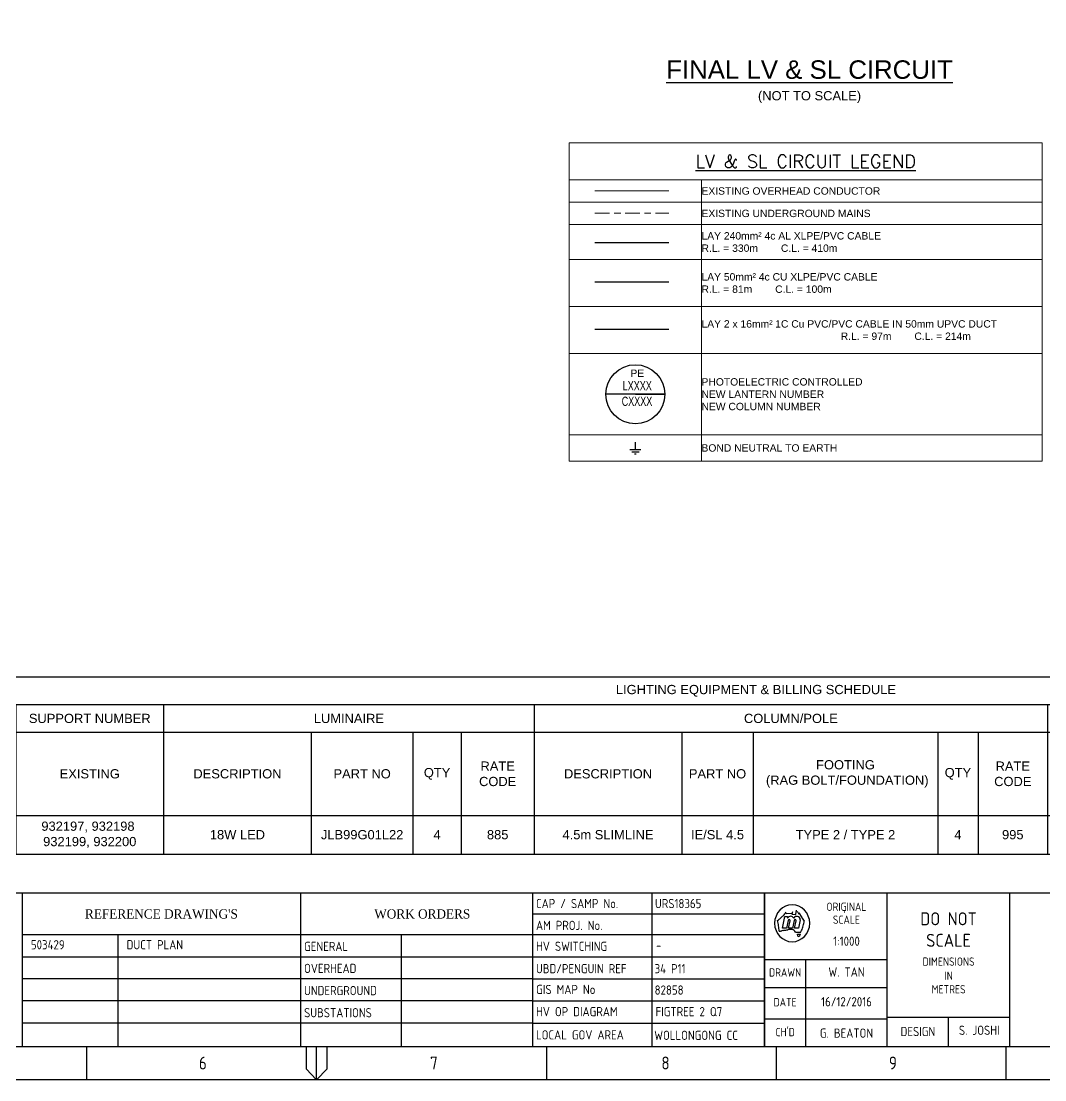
# Paper-space layout 'SHEET (2)' of a CAD drawing. Header units: metres, sheet in millimetres. Extents: x -30 to 802, y -5 to 581.
# Drawn here: x 306.8 to 584, y -5.4 to 281.3 of the extents above; entities that cross this region are included whole.
import ezdxf
from ezdxf.enums import TextEntityAlignment as Align

# ---------------------------------------------------------------- set-up
doc = ezdxf.new("R2010")
doc.units = ezdxf.units.M
doc.linetypes.add('Cable Exist UG', pattern=[8.2, 4, -1.2, 1.8, -1.2])
doc.layers.get('0').update_dxf_attribs({"color": 6})
for name, color, linetype in [('Mains_LV_NEW_T84', 7, 'Continuous'), ('Mains_SL_NEW_R6', 7, 'Continuous'), ('Notes', 7, 'Continuous')]:
    doc.layers.add(name, color=color, linetype=linetype)
doc.styles.add('Elec', font='romand__.ttf')
doc.styles.add('iecARIAL', font='arial.ttf', dxfattribs={"height": 2})
doc.styles.add('iecISOCP', font='isocp.shx')
doc.styles.add('iecTimesNewRoman', font='times.ttf')
doc.styles.get("Standard").update_dxf_attribs({"font": 'arial.ttf'})
doc.linetypes.add('Cable 1', pattern='A,7,-3,["//",Standard,S=1.5,R=0,X=-2.1,Y=-0.7],-0.001', length=10.001)
doc.linetypes.add('Cable 4', pattern='A,5.25,-0.1,["o",Standard,S=2,R=0,X=1.2,Y=-0.7],-4', length=9.35)
doc.linetypes.add('Cable New UG', pattern='A,7,-0.25,["x",Standard,S=2,R=0,X=0.2,Y=-0.8],-2.1', length=9.35)

# ---------------------------------------------------------------- blocks, each defined once
blk = doc.blocks.new('A1_FRAME_TITLE')
at = {"layer": 'Notes', "color": 7, "linetype": 'Continuous'}
for p, q in [((332.78, 47.62), (332.78, 5.97)), ((412.12, 47.62), (412.12, 5.97)), ((478.24, 47.62), (478.24, 5.97)), ((544.37, 47.62), (544.37, 5.97)), ((544.37, 41.97), (544.37, 5.97)), ((544.37, 29.54), (579.37, 29.54)), ((351.17, -3.03), (351.17, 5.97)), ((413.67, 5.97), (413.67, -0.03)), ((416.67, -3.03), (416.67, 5.97)), ((419.67, -0.03), (419.67, 5.97)), ((482.19, 5.97), (482.19, -3.03)), ((547.7, 5.97), (547.7, -3.03)), ((613.21, 5.97), (613.21, -3.03)), ((413.67, -0.03), (416.67, -3.03)), ((416.67, -3.03), (419.67, -0.03))]:
    blk.add_line(p, q, dxfattribs=at)
at = {"layer": 'Notes', "color": 7}
for p, q in [((512.26, 47.62), (512.26, 5.97)), ((544.37, 5.97), (544.37, 47.62)), ((579.37, 5.97), (579.37, 47.62)), ((614.37, 5.97), (614.37, 47.62)), ((478.24, 41.97), (544.37, 41.97)), ((549.56, 38.09), (550.17, 41.17)), ((550.17, 41.17), (550.92, 41.17)), ((550.56, 42.05), (552.33, 42.16)), ((551.11, 40.17), (550.7, 38.09)), ((550.92, 41.17), (550.97, 40.77)), ((552.33, 42.52), (552.22, 41.82)), ((552.22, 41.82), (553.35, 41.71)), ((552.83, 40.17), (552.41, 38.09)), ((553.35, 41.71), (553.55, 42.96)), ((554.57, 40.35), (554.12, 38.09)), ((554.18, 42.18), (555.01, 40.9)), ((567.1, 42.48), (567.3, 42.44)), ((550.7, 38.09), (549.56, 38.09)), ((551.27, 38.09), (551.66, 40.06)), ((552.41, 38.09), (551.27, 38.09)), ((552.98, 38.09), (553.37, 40.06)), ((554.12, 38.09), (552.98, 38.09)), ((332.81, 36.33), (478.24, 36.33)), ((360.07, 36.33), (360.07, 5.97)), ((440.78, 36.33), (440.78, 5.97)), ((478.24, 36.33), (544.37, 36.33)), ((554.62, 36.89), (553.22, 36.97)), ((553.22, 36.97), (554.62, 36.89)), ((554.62, 36.89), (553.22, 36.97)), ((553.85, 35.89), (553.78, 36.47)), ((553.78, 36.47), (554.51, 36.47)), ((554.3, 35.74), (553.85, 35.89)), ((554.51, 36.47), (554.3, 35.74)), ((332.78, 30.28), (478.24, 30.28)), ((478.24, 30.33), (544.37, 30.33)), ((556.15, 5.97), (556.15, 29.54)), ((478.24, 24.33), (332.78, 24.33)), ((478.24, 24.33), (544.37, 24.33)), ((544.37, 21.97), (579.37, 21.97)), ((478.24, 18.33), (332.78, 18.33)), ((478.24, 18.33), (544.37, 18.33)), ((478.24, 12.33), (332.78, 12.33)), ((478.24, 12.33), (544.37, 12.33)), ((544.37, 13.47), (579.37, 13.47)), ((579.37, 13.97), (614.37, 13.97)), ((596.87, 5.97), (596.87, 13.97))]:
    blk.add_line(p, q, dxfattribs=at)
at = {"layer": 'Notes', "color": 7, "linetype": 'Continuous', "flags": 128}
for points in [[(123.8, 47.62), (844.88, 47.62)], [(-11.55, 5.97), (844.88, 5.97)]]:
    blk.add_lwpolyline(points, dxfattribs=at)
at = {"layer": 'Notes', "color": 7}
for centre, radius, start, end in [((552.27, 39.37), 5, 0, 180), ((542.41, 49.09), 10.59, 302.5841, 308.1576), ((527.29, 35.61), 21.32, 10.3053, 12.3306), ((542.41, 49.09), 10.59, 308.157, 313.7305), ((545.21, 46.16), 6.54, 313.7309, 319.3045), ((545.21, 46.16), 6.54, 319.3047, 324.8782), ((551.87, 40.21), 1.06, 31.7884, 148.2116), ((551.39, 40.11), 0.28, 348.6911, 168.6911), ((553.61, 40.3), 0.961, 2.5982, 150.8098), ((553.1, 40.11), 0.28, 348.6911, 168.6911), ((578.7, 57.06), 28.87, 210.1483, 211.8601), ((477.01, -10.21), 93.25, 33.1096, 33.2341), ((558.55, 42.96), 4.09, 213.1151, 222.4146), ((555.89, 40.53), 0.484, 222.42, 236.4422), ((552.27, 39.37), 5, 180, 0), ((527.29, 35.61), 21.32, 8.2795, 10.3048), ((528.59, 35.8), 20.01, 6.2539, 8.2792), ((528.59, 35.8), 20.01, 4.2291, 6.2543), ((548.65, 40.42), 3.15, 274.7358, 283.0812), ((550.47, 32.55), 4.93, 97.7419, 103.0814), ((546.76, 59.88), 22.65, 277.7418, 280.8825), ((551.91, 33.09), 4.63, 85.4613, 100.8824), ((552.2, 36.78), 0.924, 46.5875, 85.4612), ((551.36, 35.89), 2.16, 30.1885, 46.5879), ((548.02, 40.74), 7.69, 331.5942, 341.8897), ((542.7, 42.48), 13.29, 341.8901, 347.8434), ((556.07, 40.81), 0.815, 236.4359, 244.7422), ((553.96, 40.06), 1.76, 347.8434, 354.1409), ((554.11, 40.04), 1.61, 354.1436, 1.0342), ((548.72, 39.42), 2.15, 265.1734, 270.0504), ((548.72, 39.51), 2.24, 270.0438, 274.7322), ((554.13, 37.45), 0.75, 311.6083, 321.0792), ((554.18, 37.41), 0.675, 321.0838, 331.5982)]:
    blk.add_arc(centre, radius, start, end, dxfattribs=at)
at = {"color": 7}
blk.add_attdef('DRAFT_NUM', (9.35, 23.29), '', height=2.5, rotation=90, dxfattribs=at)
at = {"layer": 'Notes', "color": 7}
for s, height, style, p in [('CAP / SAMP No.', 2.5, 'iecISOCP', (479.24, 43.47)), ('URS18365', 2.5, 'iecISOCP', (513.16, 43.47)), ('WORK ORDERS', 2.5, 'iecTimesNewRoman', (433.13, 40.66)), ('AM PROJ. No.', 2.5, 'iecISOCP', (479.24, 37.55)), ('HV SWITCHING', 2.5, 'iecISOCP', (479.24, 31.9)), ('GENERAL', 2.5, 'iecISOCP', (413.12, 31.86)), ('OVERHEAD', 2.5, 'iecISOCP', (413.12, 25.9)), ('UBD/PENGUIN REF', 2.5, 'iecISOCP', (479.24, 25.84)), ('UNDERGROUND', 2.5, 'iecISOCP', (413.12, 19.9)), ('GIS MAP No', 2.5, 'iecISOCP', (479.29, 20.2)), ('SUBSTATIONS', 2.5, 'iecISOCP', (413.12, 13.9)), ('HV OP DIAGRAM', 2.5, 'iecISOCP', (479.24, 14.2)), ('LOCAL GOV AREA', 2.5, 'iecISOCP', (479.24, 7.9)), ('6', 3.5, 'iecISOCP', (383.12, -0.22)), ('7', 3.5, 'iecISOCP', (449.03, -0.22)), ('8', 3.5, 'iecISOCP', (514.97, -0.22)), ('9', 3.5, 'iecISOCP', (579.84, -0.22))]:
    blk.add_text(s, height=height, dxfattribs=dict(at, style=style)).set_placement(p)
for s, height, style, p in [("REFERENCE DRAWING'S", 2.5, 'iecTimesNewRoman', (372.45, 40.66)), ('ORIGINAL', 2.24, 'iecISOCP', (567.74, 42.73)), ('SCALE', 2.24, 'iecISOCP', (567.74, 39.23)), ('DIMENSIONS', 2.24, 'iecISOCP', (596.87, 27.88)), ('DRAWN', 2.24, 'iecISOCP', (550.26, 24.93)), ('IN', 2.24, 'iecISOCP', (596.87, 24.04)), ('METRES', 2.24, 'iecISOCP', (596.87, 20.38)), ('DATE', 2.24, 'iecISOCP', (550.26, 16.88)), ("CH'D", 2.24, 'iecISOCP', (550.26, 8.77)), ('DESIGN', 2.5, 'iecISOCP', (588.12, 8.81))]:
    blk.add_text(s, height=height, dxfattribs=dict(at, style=style)).set_placement(p, align=Align.CENTER)
at = {"layer": 'Notes', "color": 7, "insert": (596.84, 37.67), "char_height": 3.5, "width": 29.1, "attachment_point": 5, "style": 'iecISOCP'}
blk.add_mtext('DO NOT SCALE', dxfattribs=at)
at = {"layer": 'Notes', "color": 7, "style": 'iecISOCP', "flags": 8}
blk.add_attdef('VERSION_NO', text='', height=2.5, rotation=90, dxfattribs=at).set_placement((302.04, 43.81), align=Align.MIDDLE_CENTER)
at = {"layer": 'Notes', "color": 7, "style": 'iecISOCP'}
for tag, p in [('CAP_NO', (513.19, 43.46)), ('IE_NUM', (513.05, 37.81)), ('REF_No_1', (335.24, 32.31)), ('REF_1', (362.52, 32.31)), ('HV_SWITCH', (513.46, 32.16)), ('GEN_WO', (441.71, 31.76)), ('REF_No_2', (335.24, 26.31)), ('REF_2', (362.52, 26.31)), ('OH_WO', (441.71, 25.81)), ('UBD_REF', (513.05, 25.83)), ('REF_No_3', (335.24, 20.31)), ('REF_3', (362.52, 20.31)), ('UG_WO', (441.71, 20.05)), ('GIS_MAP_No', (513.05, 20.04)), ('REF_No_4', (335.24, 14.31)), ('REF_4', (362.52, 14.31)), ('SUB_WO', (441.71, 13.81)), ('HV_OP_DIAG', (513.33, 14.2)), ('LGA', (512.95, 7.78)), ('ExportID', (-11.47, 2.39))]:
    blk.add_attdef(tag, p, '', height=2.5, dxfattribs=at)
for tag, height, p in [('T1', 3.5, (684.37, 39.47)), ('T2', 3.5, (684.37, 34.35)), ('scale', 2.5, (567.76, 33.27)), ('T3', 3.5, (684.37, 28.92)), ('DRAWN', 2.5, (567.76, 24.93)), ('T4', 3.5, (684.37, 23.66)), ('T5', 3.5, (684.37, 18.23)), ('REV', 5, (840.57, 17.1)), ('DATE', 2.5, (567.76, 16.88)), ('T6', 3.5, (684.37, 12.97)), ('DESIGN', 2.5, (605.62, 9.15)), ('CHD', 2.5, (567.76, 8.37))]:
    blk.add_attdef(tag, text='', height=height, dxfattribs=at).set_placement(p, align=Align.CENTER)
blk.add_attdef('NUM', text='', height=7, dxfattribs=at).set_placement((812.88, 20.12), align=Align.MIDDLE_CENTER)
for tag, p in [('NS', (811.23, 8.12)), ('SHTS', (825.93, 8.12))]:
    blk.add_attdef(tag, text='', height=2.5, dxfattribs=at).set_placement(p, align=Align.MIDDLE)
at = {"layer": 'Notes', "color": 7, "style": 'iecISOCP', "flags": 1}
for tag, p in [('ProjectType', (-6.37, -26.8)), ('DrawingNumber', (14.96, -26.8)), ('ExportDate', (39.74, -26.79)), ('ExportUserName', (48.61, -26.8)), ('DesignerCompanyName', (60.94, -26.79)), ('ExportAreaOfInterest', (76.55, -26.81)), ('GIS_SUCCESS', (91.45, -26.78)), ('CAD_SUCCESS', (101.24, -26.78)), ('ExportCategories', (119.53, -26.8)), ('ProjectNumber', (3.01, -26.82)), ('ProjectDescription', (27.02, -26.83)), ('DEPOTCODE', (111.56, -26.88)), ('Comments', (133.84, -26.88))]:
    blk.add_attdef(tag, p, '', height=1, dxfattribs=at)
blk = doc.blocks.new('SLANTERN_NUM_NEW')
blk.add_wipeout([(-0.31, 10), (-0.94, 9.96), (-1.57, 9.88), (-2.18, 9.76), (-2.79, 9.61), (-3.39, 9.41), (-3.97, 9.18), (-4.54, 8.91), (-5.09, 8.61), (-5.62, 8.27), (-6.13, 7.91), (-6.62, 7.5), (-7.07, 7.07), (-7.5, 6.62), (-7.91, 6.13), (-8.27, 5.62), (-8.61, 5.09), (-8.91, 4.54), (-9.18, 3.97), (-9.41, 3.39), (-9.61, 2.79), (-9.76, 2.18), (-9.88, 1.57), (-9.96, 0.94), (-10, 0.31), (-10, -0.31), (-9.96, -0.94), (-9.88, -1.57), (-9.76, -2.18), (-9.61, -2.79), (-9.41, -3.39), (-9.18, -3.97), (-8.91, -4.54), (-8.61, -5.09), (-8.27, -5.62), (-7.91, -6.13), (-7.5, -6.62), (-7.07, -7.07), (-6.62, -7.5), (-6.13, -7.91), (-5.62, -8.27), (-5.09, -8.61), (-4.54, -8.91), (-3.97, -9.18), (-3.39, -9.41), (-2.79, -9.61), (-2.18, -9.76), (-1.57, -9.88), (-0.94, -9.96), (-0.31, -10), (0.31, -10), (0.94, -9.96), (1.57, -9.88), (2.18, -9.76), (2.79, -9.61), (3.39, -9.41), (3.97, -9.18), (4.54, -8.91), (5.09, -8.61), (5.62, -8.27), (6.13, -7.91), (6.62, -7.5), (7.07, -7.07), (7.5, -6.62), (7.91, -6.13), (8.27, -5.62), (8.61, -5.09), (8.91, -4.54), (9.18, -3.97), (9.41, -3.39), (9.61, -2.79), (9.76, -2.18), (9.88, -1.57), (9.96, -0.94), (10, -0.31), (10, 0.31), (9.96, 0.94), (9.88, 1.57), (9.76, 2.18), (9.61, 2.79), (9.41, 3.39), (9.18, 3.97), (8.91, 4.54), (8.61, 5.09), (8.27, 5.62), (7.91, 6.13), (7.5, 6.62), (7.07, 7.07), (6.62, 7.5), (6.13, 7.91), (5.62, 8.27), (5.09, 8.61), (4.54, 8.91), (3.97, 9.18), (3.39, 9.41), (2.79, 9.61), (2.18, 9.76), (1.57, 9.88), (0.94, 9.96), (0.31, 10)])
at = {"linetype": 'Continuous'}
blk.add_line((8, 0), (-8, 0), dxfattribs=at)
blk.add_line((0, 0), (8, 0))
blk.add_circle((0, 0), 8, dxfattribs=at)
at = {"width": 0.7}
for tag, p in [('SNUMBER', (0.51, 1.05)), ('CNUMBER', (0.44, -3.15))]:
    blk.add_attdef(tag, text='', height=2.5, dxfattribs=at).set_placement(p, align=Align.CENTER)
at = {"flags": 1}
blk.add_attdef('Z', (0, 0), '', height=0.2, dxfattribs=at)
blk = doc.blocks.new('Earth')
for p, q in [((0, -2.04), (0, 0)), ((-1.5, -2.04), (1.5, -2.04)), ((-1, -2.64), (1, -2.64)), ((-0.25, -3.24), (0.25, -3.24))]:
    blk.add_line(p, q)
blk = doc.blocks.new('*T204')
at = {"layer": 'Defpoints', "color": 8, "linetype": 'ByBlock', "lineweight": 0, "transparency": 16777216}
for p, q in [((0, 0), (128.06, 0)), ((0, 0), (0, -86.24)), ((128.06, 0), (128.06, -86.24)), ((0, -10.03), (128.06, -10.03)), ((35.81, -10.03), (35.81, -86.24)), ((0, -16.1), (128.06, -16.1)), ((0, -22.17), (128.06, -22.17)), ((0, -31.61), (128.06, -31.61)), ((0, -44.36), (128.06, -44.36)), ((0, -86.24), (128.06, -86.24))]:
    blk.add_line(p, q, dxfattribs=at)
at = {"layer": 'Notes', "color": 0, "transparency": 16777216}
blk.add_blockref('SLANTERN_NUM_NEW', (17.9, -68.11, 0), dxfattribs=at).add_auto_attribs({'SNUMBER': 'LXXXX', 'CNUMBER': 'CXXXX'})
blk.add_blockref('Earth', (17.9, -81.05), dxfattribs=at)
at = {"layer": 'Notes', "color": 0, "transparency": 16777216, "insert": (64.03, -5.02), "char_height": 3.5, "width": 128.0614, "attachment_point": 5, "style": 'Elec'}
blk.add_mtext('{\\LLV & SL CIRCUIT LEGEND}', dxfattribs=at)
at = {"layer": 'Notes', "color": 0, "transparency": 16777216, "char_height": 2, "width": 92.2517, "attachment_point": 4}
for s, insert in [('EXISTING OVERHEAD CONDUCTOR', (35.81, -13.07)), ('EXISTING UNDERGROUND MAINS', (35.81, -19.14)), ('LAY 240mm² 4c AL XLPE/PVC CABLE\\PR.L. = 330m        C.L. = 410m', (35.81, -26.89)), ('LAY 50mm² 4c CU XLPE/PVC CABLE\\PR.L. = 81m        C.L. = 100m', (35.81, -37.99)), ('LAY 2 x 16mm²{\\H0.91667x;\\C256; \\H1.0909x;1C Cu PVC/PVC CABLE IN 50mm UPVC DUCT\\H0.91667x;                                                                       }R.L. = 97m        C.L. = 214m', (35.81, -50.74)), ('PHOTOELECTRIC CONTROLLED\\PNEW LANTERN NUMBER\\PNEW COLUMN NUMBER', (35.81, -68.11)), ('BOND NEUTRAL TO EARTH', (35.81, -82.67))]:
    blk.add_mtext(s, dxfattribs=dict(at, insert=insert))
at = {"layer": 'Defpoints', "color": 8, "linetype": 'ByBlock', "lineweight": 0, "transparency": 16777216}
for p, q in [((0, -57.11), (128.06, -57.11)), ((0, -79.11), (128.06, -79.11))]:
    blk.add_line(p, q, dxfattribs=at)
blk = doc.blocks.new('*T206')
at = {"layer": 'Notes', "color": 0, "linetype": 'ByBlock', "lineweight": -2, "transparency": 16777216}
for p, q in [((0, 0), (571.5, 0)), ((0, 0), (0, -47.99)), ((571.5, 0), (571.5, -47.99)), ((0, -7.5), (571.5, -7.5)), ((15.78, -7.5), (15.78, -47.99)), ((45.33, -7.5), (45.33, -47.99)), ((85.33, -7.5), (85.33, -47.99)), ((125.33, -7.5), (125.33, -47.99)), ((225.69, -7.5), (225.69, -47.99)), ((364.73, -7.5), (364.73, -47.99)), ((460.66, -7.5), (460.66, -47.99)), ((485.74, -7.5), (485.74, -47.99)), ((505.41, -7.5), (505.41, -47.99)), ((531.5, -7.5), (531.5, -47.99)), ((45.33, -15), (460.66, -15)), ((165.33, -15), (165.33, -47.99)), ((192.87, -15), (192.87, -47.99)), ((205.93, -15), (205.93, -47.99)), ((265.69, -15), (265.69, -47.99)), ((285, -15), (285, -47.99)), ((335, -15), (335, -47.99)), ((345.91, -15), (345.91, -47.99)), ((404.73, -15), (404.73, -47.99)), ((434.73, -15), (434.73, -47.99)), ((445.57, -15), (445.57, -47.99)), ((0, -37.5), (571.5, -37.5)), ((0, -47.99), (571.5, -47.99))]:
    blk.add_line(p, q, dxfattribs=at)
at = {"layer": 'Notes', "color": 0, "transparency": 16777216, "char_height": 2.5, "attachment_point": 5}
for s, insert, width in [('LIGHTING EQUIPMENT & BILLING SCHEDULE', (285.75, -3.75), 568.4989), ('SL NUMBER', (65.33, -11.25), 37), ('SUPPORT NUMBER', (105.33, -11.25), 37), ('LUMINAIRE', (175.51, -11.25), 97.3657), ('COLUMN/POLE', (295.21, -11.25), 136.0336), ('BRACKET/OUTREACH', (412.7, -11.25), 92.9358), ('ITEM ID', (7.89, -22.5), 12.7801), ('STATE', (30.55, -22.5), 26.5478), ('RATE CODE', (215.81, -26.25), 16.7587), ('FOOTING\\P (RAG BOLT/FOUNDATION)', (310, -26.25), 47), ('RATE CODE', (355.32, -26.25), 15.8195), ('RATE CODE', (453.12, -26.25), 12.0886), ('COLOUR', (473.2, -22.5), 22.0785), ('UPCAST', (495.58, -22.5), 16.6691), ('CATEGORY', (518.45, -22.5), 23.0883), ('CHARGE TO', (551.5, -22.5), 37), ('NEW', (65.33, -26.25), 37), ('EXISTING', (105.33, -26.25), 37), ('DESCRIPTION', (145.33, -26.25), 37), ('PART NO', (179.1, -26.25), 24.5417), ('QTY', (199.4, -26.25), 10.0653), ('DESCRIPTION', (245.69, -26.25), 37), ('PART NO', (275.35, -26.25), 16.3087), ('QTY', (340.46, -26.25), 7.9055), ('DESCRIPTION', (384.73, -26.25), 37), ('PART NO', (419.73, -26.25), 27), ('QTY', (440.15, -26.25), 7.8472), ('269399, 269400 269401, 269402', (65.33, -42.74), 37), ('932197, 932198  932199, 932200', (105.33, -42.74), 37), ('WOLLONGONG CITY COUNCIL', (551.5, -42.74), 37), ('NEW', (30.55, -42.74), 26.5478), ('18W LED', (145.33, -42.74), 37), ('JLB99G01L22', (179.1, -42.74), 24.5417), ('4', (199.4, -42.74), 10.0653), ('885', (215.81, -42.74), 16.7587), ('4.5m SLIMLINE', (245.69, -42.74), 37), ('IE/SL 4.5', (275.35, -42.74), 16.3087), ('TYPE 2 / TYPE 2', (310, -42.74), 47), ('4', (340.46, -42.74), 7.9055), ('995', (355.32, -42.74), 15.8195), ('1.5m CURVED PIPE', (384.73, -42.74), 37), ('IE 1.5 OPCS/25', (419.73, -42.74), 27), ('4', (440.15, -42.74), 7.8472), ('990', (453.12, -42.74), 12.0886), ('GALVANISED', (473.2, -42.74), 22.0785), ('5%%D', (495.58, -42.74), 16.6691), ('P4', (518.45, -42.74), 23.0883)]:
    blk.add_mtext(s, dxfattribs=dict(at, insert=insert, width=width))

psp = doc.layouts.new('SHEET (2)')

# ---------------------------------------------------------------- linework, layer by layer
at = {"layer": 'Notes'}
psp.add_lwpolyline([(-29.63, 581), (802.09, 581), (802.09, -5.42), (-29.63, -5.42)], close=True, dxfattribs=at)

# ---------------------------------------------------------------- block references
psp.add_blockref('*T206', (220.01, 103.71))
ref = psp.add_blockref('A1_FRAME_TITLE', (-9.08, -2.39), dxfattribs=dict(at, xscale=0.95))
ref.add_attrib('DESIGN', 'S. JOSHI', dxfattribs={"color": 7, "height": 2.5, "style": 'iecISOCP', "width": 0.95}).set_placement((566.25, 6.76), align=Align.CENTER)
ref.add_attrib('DRAWN', 'W. TAN', dxfattribs={"color": 7, "height": 2.5, "style": 'iecISOCP', "width": 0.95}).set_placement((530.29, 22.54), align=Align.CENTER)
ref.add_attrib('DATE', '16/12/2016', dxfattribs={"color": 7, "height": 2.5, "style": 'iecISOCP', "width": 0.95}).set_placement((530.29, 14.49), align=Align.CENTER)
ref.add_attrib('CHD', 'G. BEATON', dxfattribs={"color": 7, "height": 2.5, "style": 'iecISOCP', "width": 0.95}).set_placement((530.29, 5.98), align=Align.CENTER)
ref.add_attrib('scale', '1:1000', dxfattribs={"color": 7, "height": 2.5, "style": 'iecISOCP', "width": 0.95}).set_placement((530.29, 30.88), align=Align.CENTER)
ref.add_attrib('HV_SWITCH', '-', (478.71, 29.77), dxfattribs={"color": 7, "height": 2.5, "style": 'iecISOCP', "width": 0.95})
ref.add_attrib('UBD_REF', '34 P11', (478.32, 23.44), dxfattribs={"color": 7, "height": 2.5, "style": 'iecISOCP', "width": 0.95})
ref.add_attrib('GIS_MAP_No', '82858', (478.32, 17.65), dxfattribs={"color": 7, "height": 2.5, "style": 'iecISOCP', "width": 0.95})
ref.add_attrib('HV_OP_DIAG', 'FIGTREE 2 Q7', (478.58, 11.81), dxfattribs={"color": 7, "height": 2.5, "style": 'iecISOCP', "width": 0.95})
ref.add_attrib('LGA', 'WOLLONGONG CC', (478.22, 5.39), dxfattribs={"color": 7, "height": 2.5, "style": 'iecISOCP', "width": 0.95})
ref.add_attrib('REF_No_1', '503429', (309.4, 29.92), dxfattribs={"color": 7, "height": 2.5, "style": 'iecISOCP', "width": 0.95})
ref.add_attrib('REF_1', 'DUCT PLAN', (335.32, 29.92), dxfattribs={"color": 7, "height": 2.5, "style": 'iecISOCP', "width": 0.95})

# ---------------------------------------------------------------- texts
at = {"layer": 'Notes', "insert": (520.28, 270.73), "char_height": 2, "attachment_point": 2, "style": 'iecARIAL'}
psp.add_mtext_dynamic_manual_height_columns('{\\H2.5x;\\LFINAL LV & SL CIRCUIT\\P\\H0.5x;\\l(NOT TO SCALE)}', width=146.156, gutter_width=9, heights=[0], dxfattribs=at)

# ---------------------------------------------------------------- next in the draw order: block references
psp.add_blockref('*T204', (455.21, 248.4))

# ---------------------------------------------------------------- next in the draw order: linework, layer by layer
at = {"layer": 'Mains_LV_NEW_T84', "linetype": 'Cable New UG', "flags": 128}
psp.add_lwpolyline([(462.14, 221.38), (482.14, 221.38)], dxfattribs=at)
at = {"layer": 'Mains_LV_NEW_T84', "linetype": 'Cable 1', "flags": 128}
psp.add_lwpolyline([(462.14, 210.71), (482.14, 210.71)], dxfattribs=at)
at = {"layer": 'Mains_SL_NEW_R6', "linetype": 'Cable 4', "flags": 128}
psp.add_lwpolyline([(462.14, 197.89), (482.14, 197.89)], dxfattribs=at)
at = {"layer": 'Notes', "linetype": 'Continuous', "lineweight": 18}
psp.add_lwpolyline([(462.14, 235.42), (482.14, 235.42)], dxfattribs=at)
at = {"layer": 'Notes', "linetype": 'Cable Exist UG', "lineweight": 18}
psp.add_lwpolyline([(462.14, 229.35), (482.14, 229.35)], dxfattribs=at)

# ---------------------------------------------------------------- next in the draw order: texts
at = {"layer": 'Notes', "insert": (471.77, 186.98), "char_height": 2, "width": 4.3956, "attachment_point": 1}
psp.add_mtext('PE', dxfattribs=at)

doc.saveas('drawing.dxf')
